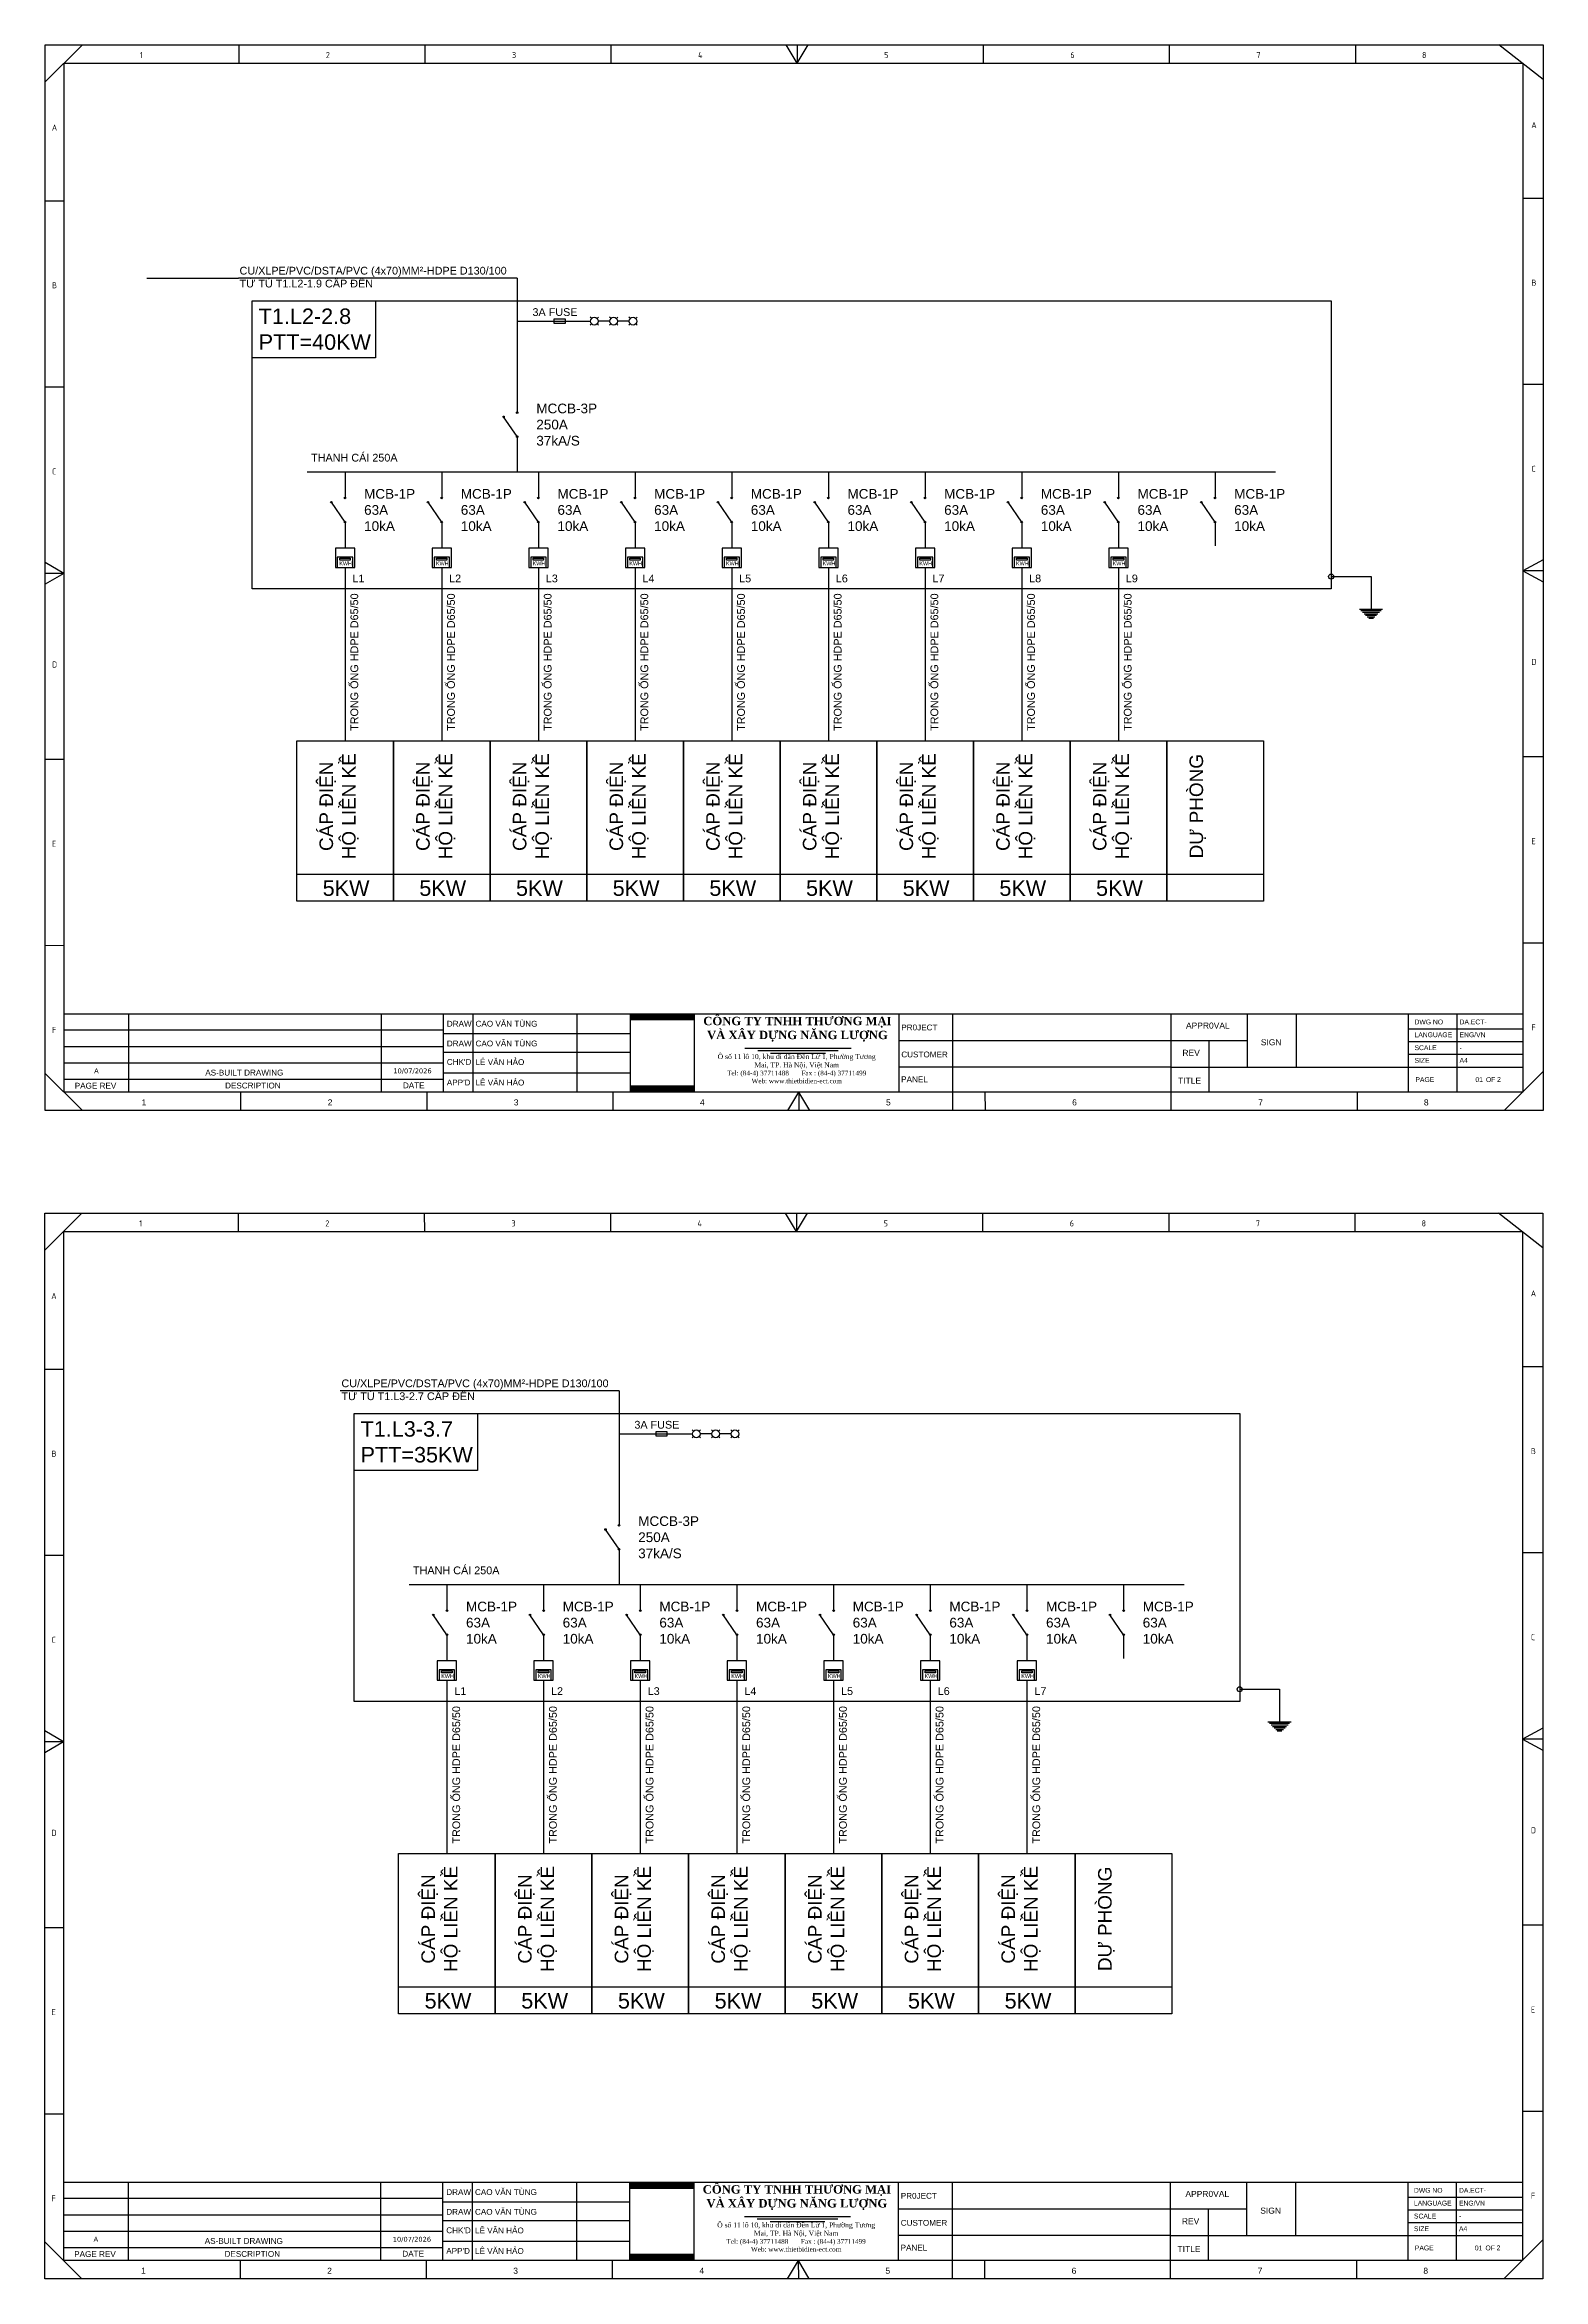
# Model space of a CAD drawing. Header units: millimetres. Extents: x -33730 to 17150, y -76829 to -27437.
# Drawn here: x -27328 to -21399, y -53161 to -44323 of the extents above; entities that cross this region are included whole.
import ezdxf
from ezdxf.enums import TextEntityAlignment as Align

# ---------------------------------------------------------------- set-up
doc = ezdxf.new("R2010")
doc.units = ezdxf.units.MM
doc.header["$LTSCALE"] = 3
doc.layers.add('0 @ 1', color=7, linetype='Continuous')
doc.layers.add('@.VISIBLE', color=7, linetype='Continuous')
doc.styles.add('Annotative', font='arial.ttf')
doc.styles.add('CET-H', font='verdana.ttf', dxfattribs={"height": 4})
doc.styles.add('ROMANS', font='isocp.shx', dxfattribs={"height": 2})
doc.styles.get("Standard").update_dxf_attribs({"font": 'arial.ttf'})

# ---------------------------------------------------------------- blocks, each defined once
blk = doc.blocks.new('DEN BAO PHA_KY HIEU')
for p, q in [((51.78, 11.48), (51.43, 11.83)), ((53.2, 11.48), (53.55, 11.83)), ((56.78, 11.48), (56.43, 11.83)), ((58.2, 11.48), (58.55, 11.83)), ((61.78, 11.48), (61.43, 11.83)), ((63.2, 11.48), (63.55, 11.83)), ((51.78, 10.06), (51.43, 9.71)), ((53.2, 10.06), (53.55, 9.71)), ((56.49, 10.77), (53.49, 10.77)), ((56.78, 10.06), (56.43, 9.71)), ((58.2, 10.06), (58.55, 9.71)), ((61.49, 10.77), (58.49, 10.77)), ((61.78, 10.06), (61.43, 9.71)), ((63.2, 10.06), (63.55, 9.71))]:
    blk.add_line(p, q)
for centre in [(52.49, 10.77), (57.49, 10.77), (62.49, 10.77)]:
    blk.add_circle(centre, 1)
blk = doc.blocks.new('KHUNG TEN CHUAN CET')
at = {"color": 134, "lineweight": 25}
for p, q in [((0, 219.81), (309.02, 219.81)), ((0, 0), (0, 219.81)), ((7.68, 219.81), (0, 212.13)), ((39.92, 219.81), (39.93, 215.97)), ((78.31, 219.81), (78.32, 215.97)), ((116.7, 219.81), (116.7, 215.97)), ((155.09, 215.97), (152.83, 219.81)), ((155.09, 219.81), (155.09, 215.97)), ((155.09, 215.97), (157.36, 219.81)), ((193.47, 219.81), (193.48, 215.97)), ((231.86, 219.81), (231.87, 215.97)), ((270.25, 219.81), (270.26, 215.97)), ((309.02, 212.63), (299.87, 219.81)), ((309.02, 219.81), (309.02, 0)), ((3.85, 215.97), (304.81, 215.97)), ((3.85, 215.97), (3.85, 3.83)), ((304.81, 215.97), (304.81, 3.83)), ((3.85, 187.57), (0, 187.57)), ((309.02, 188.1), (304.81, 188.09)), ((3.85, 149.18), (0, 149.18)), ((309.02, 149.71), (304.81, 149.71)), ((3.85, 110.79), (0, 113.06)), ((3.85, 110.79), (0, 110.79)), ((3.85, 110.79), (0, 108.53)), ((309.02, 113.59), (304.81, 111.32)), ((309.02, 111.32), (304.81, 111.32)), ((304.81, 111.32), (309.02, 109.06)), ((3.85, 72.4), (0, 72.4)), ((309.02, 72.94), (304.81, 72.93)), ((3.85, 34.02), (0, 34.01)), ((308.96, 34.55), (304.81, 34.54)), ((3.85, 19.95), (304.81, 19.95)), ((17.27, 3.85), (17.27, 19.95)), ((88.26, 3.83), (88.26, 19.95)), ((109.76, 3.83), (109.76, 19.95)), ((187.25, 0), (187.25, 19.95)), ((232.25, 0), (232.25, 19.95)), ((247.9, 19.95), (247.9, 8.98)), ((258.12, 8.98), (258.12, 19.95)), ((281.24, 8.98), (281.24, 19.95)), ((291.24, 8.98), (291.24, 19.95)), ((3.85, 16.64), (82.14, 16.64)), ((176.12, 14.45), (247.9, 14.45)), ((232.25, 14.45), (247.9, 14.45)), ((240.08, 3.83), (240.08, 14.45)), ((281.24, 16.9), (304.81, 16.9)), ((281.24, 14.26), (304.81, 14.26)), ((3.85, 13.25), (82.14, 13.25)), ((3.85, 9.87), (82.14, 9.87)), ((281.24, 11.62), (304.81, 11.62)), ((7.68, 0), (0, 7.68)), ((3.85, 6.51), (82.14, 6.51)), ((232.25, 8.98), (176.12, 8.98)), ((232.25, 8.98), (304.81, 8.98)), ((281.24, 3.83), (281.24, 8.98)), ((291.24, 3.83), (291.24, 8.98)), ((309.02, 8.05), (300.98, 0)), ((309.02, 0), (0, 0)), ((304.81, 3.83), (3.85, 3.83)), ((40.3, 3.83), (40.31, 0)), ((153.2, 0), (155.47, 3.83)), ((155.46, 3.83), (155.47, 0)), ((157.73, 0), (155.47, 3.83)), ((270.63, 3.83), (270.63, -0.07))]:
    blk.add_line(p, q, dxfattribs=at)
at = {"color": 134, "lineweight": 25, "ltscale": 50}
for p, q in [((69.36, 3.83), (69.36, 19.95)), ((82.14, 3.83), (82.14, 19.95)), ((120.7, 3.83), (120.7, 19.95)), ((133.95, 3.83), (133.95, 19.95)), ((176.12, 3.83), (176.12, 19.95)), ((82.14, 15.88), (120.7, 15.88)), ((82.14, 12.04), (120.7, 12.04)), ((82.14, 7.82), (120.7, 7.82)), ((78.69, 3.83), (78.69, 0)), ((117.08, 3.83), (117.08, 0)), ((193.85, 3.83), (193.86, 0))]:
    blk.add_line(p, q, dxfattribs=at)
at = {"color": 6}
for p, q in [((144.33, 12.9), (166.25, 12.9)), ((146.99, 12.4), (163.59, 12.4)), ((149.64, 11.85), (160.94, 11.85))]:
    blk.add_line(p, q, dxfattribs=at)
at = {"color": 7, "true_color": 0xffffff, "const_width": 1.35}
for points in [[(120.75, 19.26), (133.91, 19.26)], [(120.75, 4.52), (133.91, 4.52)]]:
    blk.add_lwpolyline(points, dxfattribs=at)
at = {"color": 134, "lineweight": 25, "style": 'ROMANS'}
for s, p in [('1', (19.5, 217.05)), ('2', (57.89, 217.05)), ('3', (96.28, 217.05)), ('4', (134.67, 217.05)), ('5', (173.05, 217.05)), ('6', (211.45, 217.05)), ('7', (249.83, 217.05)), ('8', (284.01, 217.05)), ('A', (1.37, 202.08)), ('A', (306.55, 202.61)), ('B', (1.4, 169.56)), ('B', (306.57, 170.09)), ('C', (1.4, 131.18)), ('C', (306.57, 131.71)), ('D', (1.4, 91.37)), ('D', (306.57, 91.9)), ('E', (1.4, 54.4)), ('E', (306.57, 54.93)), ('F', (1.4, 16.01)), ('F', (306.57, 16.54))]:
    blk.add_text(s, height=1.25, dxfattribs=at).set_placement(p)
at = {"color": 1, "insert": (155.16, 19.34), "char_height": 1.7247, "width": 46.2113, "attachment_point": 2}
blk.add_mtext('{\\fTimes New Roman|b1|i0|c0|p18;CÔNG TY TNHH THƯƠNG MẠI \\PVÀ XÂY DỰNG NĂNG LƯỢNG}', dxfattribs=at)
at = {"color": 3, "insert": (155.01, 11.66), "char_height": 0.99989, "width": 34.762, "attachment_point": 2}
blk.add_mtext('{\\fTimes New Roman|b0|i0|c163|p18;\\H1.029x;Ô số 11 lô 10, khu di dân Đền Lừ 1, Phường \\fTimes New Roman|b0|i0|c0|p18;Tương\\fTimes New Roman|b0|i0|c163|p18; Mai,\\fTimes New Roman|b0|i0|c0|p18; TP. Hà Nội, Việt Nam\\H0.9429x;\\P\\fTimes New Roman|b0|i0|c238|p18;Tel: (84-4) 37711488       Fax : (84-4) 37711499     \\PWeb: www.thietbidien-ect.com\\P\\fTimes New Roman|b0|i0|c0|p18;\\H1.03x;     }', dxfattribs=at)
at = {"style": 'Annotative'}
for tag, p in [('DRAW_1', (88.76, 17.91)), ('DRAW_2', (88.76, 13.85)), ('CHECKED', (88.76, 10.01)), ('APPROVED', (88.76, 5.79))]:
    blk.add_attdef(tag, text='', height=1.2, dxfattribs=at).set_placement(p, align=Align.MIDDLE_LEFT)
for tag, p in [('DRAWING_NO', (291.74, 17.78)), ('SCALE', (291.74, 12.47)), ('SIZE', (291.74, 9.86)), ('TOTAL_PAGE', (299.49, 5.93))]:
    blk.add_attdef(tag, p, '', height=1, dxfattribs=at)
for tag, height, style, p in [('PR0JECT', 1.2, 'Annotative', (209.75, 17.19)), ('CUSTOMER', 1.2, 'Annotative', (209.75, 11.6)), ('REV', 1, 'Annotative', (10.56, 8.19)), ('DATE', 1, 'CET-H', (75.75, 8.19)), ('PR0JECT_N0.', 1.2, 'Annotative', (209.75, 6.47)), ('TEN_BAN_VE', 1.2, 'Annotative', (260.66, 6.41))]:
    blk.add_attdef(tag, text='', height=height, dxfattribs=dict(style=style)).set_placement(p, align=Align.MIDDLE_CENTER)
blk.add_attdef('PAGE', text='', height=1, dxfattribs=at).set_placement((296.57, 5.9), align=Align.RIGHT)
at = {"layer": '0 @ 1', "color": 134, "lineweight": 25, "style": 'Annotative'}
for s, p in [('DRAW', (82.84, 17.92)), ('DRAW', (82.84, 13.85)), ("CHK'D", (82.84, 10.04)), ("APP'D", (82.84, 5.8))]:
    blk.add_text(s, height=1.2, dxfattribs=at).set_placement(p, align=Align.MIDDLE_LEFT)
for s, height, p in [('DWG NO', 1, (282.45, 17.78)), ('PR0JECT', 1.2, (176.59, 16.55)), ('APPR0VAL', 1.249, (235.31, 16.92)), ('SIGN', 1.249, (250.75, 13.47)), ('LANGUAGE ', 1, (282.45, 15.14)), ('ENG/VN', 1, (291.74, 15.14)), ('CUSTOMER', 1.2, (176.59, 10.98)), ('REV', 1.249, (234.58, 11.29)), ('SCALE ', 1, (282.45, 12.47)), ('SIZE ', 1, (282.45, 9.86)), ('PAGE REV', 1.2, (6.09, 4.54)), ('AS-BUILT DRAWING', 1.2, (33.02, 7.24)), ('DESCRIPTION', 1.2, (37.1, 4.57)), ('DATE', 1.2, (73.78, 4.61)), ('PANEL', 1.2, (176.56, 5.86)), ('TITLE ', 1.249, (233.67, 5.53)), ('PAGE ', 1, (282.64, 5.9)), ('OF', 1, (297.2, 5.9)), ('1', 1.25, (19.88, 1.07)), ('2', 1.25, (58.27, 1.07)), ('3', 1.25, (96.66, 1.07)), ('4', 1.25, (135.05, 1.07)), ('5', 1.25, (173.43, 1.07)), ('6', 1.25, (211.83, 1.07)), ('7', 1.25, (250.21, 1.07)), ('8', 1.25, (284.39, 1.07))]:
    blk.add_text(s, height=height, dxfattribs=at).set_placement(p)
blk = doc.blocks.new('*U2414')
ref = blk.add_blockref('KHUNG TEN CHUAN CET', (-27326.1, -48538.8), dxfattribs=dict(xscale=19.18109915809952, yscale=19.18109915809952, zscale=19.18109915809952))
ref.add_attrib('DATE', '10/07/2026', dxfattribs={"layer": '0 @ 1', "height": 19.18, "style": 'CET-H'}).set_placement((-25873.1, -48381.7), align=Align.MIDDLE_CENTER)
ref.add_attrib('APPROVED', 'LÊ VĂN HẢO', dxfattribs={"layer": '0 @ 1', "height": 23.02, "style": 'Annotative'}).set_placement((-25623.5, -48427.8), align=Align.MIDDLE_LEFT)
ref.add_attrib('CHECKED', 'LÊ VĂN HẢO', dxfattribs={"layer": '0 @ 1', "height": 23.02, "style": 'Annotative'}).set_placement((-25623.5, -48346.8), align=Align.MIDDLE_LEFT)
ref.add_attrib('DRAW_2', 'CAO VĂN TÙNG', dxfattribs={"layer": '0 @ 1', "height": 23.017, "style": 'Annotative'}).set_placement((-25623.5, -48273.2), align=Align.MIDDLE_LEFT)
ref.add_attrib('DRAW_1', 'CAO VĂN TÙNG', dxfattribs={"layer": '0 @ 1', "height": 23.017, "style": 'Annotative'}).set_placement((-25623.5, -48195.1), align=Align.MIDDLE_LEFT)
ref.add_attrib('TOTAL_PAGE', '2', (-21581.5, -48425.1), dxfattribs={"layer": '0 @ 1', "height": 19.2, "style": 'Annotative'})
ref.add_attrib('PAGE', '01', dxfattribs={"layer": '0 @ 1', "height": 19.18, "style": 'Annotative'}).set_placement((-21637.6, -48425.6), align=Align.RIGHT)
ref.add_attrib('DRAWING_NO', 'DA.ECT-', (-21730.2, -48197.6), dxfattribs={"layer": '0 @ 1', "height": 19.18, "style": 'Annotative'})
ref.add_attrib('SIZE', 'A4', (-21730.2, -48349.6), dxfattribs={"layer": '0 @ 1', "height": 19.18, "style": 'Annotative'})
ref.add_attrib('SCALE', '-', (-21730.2, -48299.5), dxfattribs={"layer": '0 @ 1', "height": 19.2, "style": 'Annotative'})
ref.add_attrib('REV', 'A', dxfattribs={"layer": '0 @ 1', "height": 19.2, "style": 'Annotative'}).set_placement((-27123.6, -48381.7), align=Align.MIDDLE_CENTER)
blk = doc.blocks.new('*U2417')
ref = blk.add_blockref('KHUNG TEN CHUAN CET', (-27328.3, -53160.1), dxfattribs=dict(xscale=19.18109915809952, yscale=19.18109915809952, zscale=19.18109915809952))
ref.add_attrib('DATE', '10/07/2026', dxfattribs={"layer": '0 @ 1', "height": 19.18, "style": 'CET-H'}).set_placement((-25875.3, -53003), align=Align.MIDDLE_CENTER)
ref.add_attrib('APPROVED', 'LÊ VĂN HẢO', dxfattribs={"layer": '0 @ 1', "height": 23.02, "style": 'Annotative'}).set_placement((-25625.7, -53049.2), align=Align.MIDDLE_LEFT)
ref.add_attrib('CHECKED', 'LÊ VĂN HẢO', dxfattribs={"layer": '0 @ 1', "height": 23.02, "style": 'Annotative'}).set_placement((-25625.7, -52968.2), align=Align.MIDDLE_LEFT)
ref.add_attrib('DRAW_2', 'CAO VĂN TÙNG', dxfattribs={"layer": '0 @ 1', "height": 23.017, "style": 'Annotative'}).set_placement((-25625.7, -52894.5), align=Align.MIDDLE_LEFT)
ref.add_attrib('DRAW_1', 'CAO VĂN TÙNG', dxfattribs={"layer": '0 @ 1', "height": 23.017, "style": 'Annotative'}).set_placement((-25625.7, -52816.5), align=Align.MIDDLE_LEFT)
ref.add_attrib('TOTAL_PAGE', '2', (-21583.7, -53046.5), dxfattribs={"layer": '0 @ 1', "height": 19.2, "style": 'Annotative'})
ref.add_attrib('PAGE', '01', dxfattribs={"layer": '0 @ 1', "height": 19.18, "style": 'Annotative'}).set_placement((-21639.8, -53047), align=Align.RIGHT)
ref.add_attrib('DRAWING_NO', 'DA.ECT-', (-21732.4, -52819), dxfattribs={"layer": '0 @ 1', "height": 19.18, "style": 'Annotative'})
ref.add_attrib('SIZE', 'A4', (-21732.4, -52971), dxfattribs={"layer": '0 @ 1', "height": 19.18, "style": 'Annotative'})
ref.add_attrib('SCALE', '-', (-21732.4, -52920.9), dxfattribs={"layer": '0 @ 1', "height": 19.2, "style": 'Annotative'})
ref.add_attrib('REV', 'A', dxfattribs={"layer": '0 @ 1', "height": 19.2, "style": 'Annotative'}).set_placement((-27125.8, -53003), align=Align.MIDDLE_CENTER)

msp = doc.modelspace()

# ---------------------------------------------------------------- linework, layer by layer
for p, q in [((-26924.01, -45245.89), (-26561.94, -45245.89)), ((-25458.7, -45245.89), (-26561.94, -45245.89)), ((-25458.7, -45245.89), (-25458.7, -45714.65)), ((-25458.7, -45416.25), (-25313.96, -45416.25)), ((-25313.96, -45416.25), (-25268.06, -45416.25)), ((-25268.06, -45416.25), (-25168.43, -45416.25)), ((-25458.7, -45714.65), (-25458.7, -45777.73)), ((-25458.7, -45872.81), (-25512.68, -45794.53)), ((-25458.7, -45872.81), (-25458.7, -45967.16)), ((-26290.01, -46012.52), (-22457.95, -46012.52)), ((-26139.96, -46012.52), (-26139.96, -46115.53)), ((-25757.46, -46012.52), (-25757.46, -46115.53)), ((-25458.7, -45967.16), (-25458.7, -46012.52)), ((-25374.96, -46012.52), (-25374.96, -46115.53)), ((-24992.46, -46012.52), (-24992.46, -46115.53)), ((-24609.96, -46012.52), (-24609.96, -46115.53)), ((-24227.46, -46012.52), (-24227.46, -46115.53)), ((-23844.96, -46012.52), (-23844.96, -46115.53)), ((-23462.46, -46012.52), (-23462.46, -46115.53)), ((-23079.96, -46012.52), (-23079.96, -46115.53)), ((-22697.46, -46012.52), (-22697.46, -46115.53)), ((-26139.96, -46210.6), (-26193.93, -46132.33)), ((-25757.46, -46210.6), (-25811.43, -46132.33)), ((-25374.96, -46210.6), (-25428.93, -46132.33)), ((-24992.46, -46210.6), (-25046.43, -46132.33)), ((-24609.96, -46210.6), (-24663.93, -46132.33)), ((-24227.46, -46210.6), (-24281.43, -46132.33)), ((-23844.96, -46210.6), (-23898.93, -46132.33)), ((-23462.46, -46210.6), (-23516.43, -46132.33)), ((-23079.96, -46210.6), (-23133.93, -46132.33)), ((-22697.46, -46210.6), (-22751.43, -46132.33)), ((-26139.96, -46210.6), (-26139.96, -46304.95)), ((-25757.46, -46210.6), (-25757.46, -46304.95)), ((-25374.96, -46210.6), (-25374.96, -46304.95)), ((-24992.46, -46210.6), (-24992.46, -46304.95)), ((-24609.96, -46210.6), (-24609.96, -46304.95)), ((-24227.46, -46210.6), (-24227.46, -46304.95)), ((-23844.96, -46210.6), (-23844.96, -46304.95)), ((-23462.46, -46210.6), (-23462.46, -46304.95)), ((-23079.96, -46210.6), (-23079.96, -46304.95)), ((-22697.46, -46210.6), (-22697.46, -46304.95)), ((-26139.96, -46304.95), (-26139.96, -46314.12)), ((-25757.46, -46304.95), (-25757.46, -46314.12)), ((-25374.96, -46304.95), (-25374.96, -46314.12)), ((-24992.46, -46304.95), (-24992.46, -46314.12)), ((-24609.96, -46304.95), (-24609.96, -46314.12)), ((-24227.46, -46304.95), (-24227.46, -46314.12)), ((-23844.96, -46304.95), (-23844.96, -46314.12)), ((-23462.46, -46304.95), (-23462.46, -46314.12)), ((-23079.96, -46304.95), (-23079.96, -46314.12)), ((-26139.96, -46390.62), (-26139.96, -47076.11)), ((-25757.46, -46390.62), (-25757.46, -47076.11)), ((-25374.96, -46390.62), (-25374.96, -47076.11)), ((-24992.46, -46390.62), (-24992.46, -47076.11)), ((-24609.96, -46390.62), (-24609.96, -47076.11)), ((-24227.46, -46390.62), (-24227.46, -47076.11)), ((-23844.96, -46390.62), (-23844.96, -47076.11)), ((-23462.46, -46390.62), (-23462.46, -47076.11)), ((-23079.96, -46390.62), (-23079.96, -47076.11)), ((-22238.25, -46426.52), (-22080.38, -46426.52)), ((-22080.38, -46426.52), (-22080.38, -46554.82)), ((-22126.28, -46554.82), (-22034.48, -46554.82)), ((-22120.16, -46560.94), (-22040.6, -46560.94)), ((-22114.04, -46567.06), (-22046.72, -46567.06)), ((-22107.92, -46573.18), (-22052.84, -46573.18)), ((-22101.8, -46579.3), (-22058.96, -46579.3)), ((-22095.68, -46585.42), (-22065.08, -46585.42)), ((-22089.56, -46591.54), (-22071.2, -46591.54)), ((-26331.21, -47603.01), (-25948.71, -47603.01)), ((-25948.71, -47603.01), (-25566.21, -47603.01)), ((-25566.21, -47603.01), (-25183.71, -47603.01)), ((-25183.71, -47603.01), (-24801.21, -47603.01)), ((-24801.21, -47603.01), (-24418.71, -47603.01)), ((-24418.71, -47603.01), (-24036.21, -47603.01)), ((-24036.21, -47603.01), (-23653.71, -47603.01)), ((-23653.71, -47603.01), (-23271.21, -47603.01)), ((-23271.21, -47603.01), (-22888.71, -47603.01)), ((-22888.71, -47603.01), (-22506.21, -47603.01)), ((-25055.5, -49646.92), (-26158.74, -49646.92)), ((-25055.5, -49646.92), (-25055.5, -50115.68)), ((-25055.5, -49817.28), (-24910.77, -49817.28)), ((-24910.77, -49817.28), (-24864.87, -49817.28)), ((-24864.87, -49817.28), (-24765.23, -49817.28)), ((-25055.5, -50115.68), (-25055.5, -50178.76)), ((-25055.5, -50273.83), (-25109.48, -50195.56)), ((-25055.5, -50273.83), (-25055.5, -50368.18)), ((-25055.5, -50368.18), (-25055.5, -50413.54)), ((-25886.81, -50413.54), (-22819.75, -50413.54)), ((-25736.76, -50413.54), (-25736.76, -50516.55)), ((-25354.26, -50413.54), (-25354.26, -50516.55)), ((-24971.76, -50413.54), (-24971.76, -50516.55)), ((-24589.26, -50413.54), (-24589.26, -50516.55)), ((-24206.76, -50413.54), (-24206.76, -50516.55)), ((-23824.26, -50413.54), (-23824.26, -50516.55)), ((-23441.76, -50413.54), (-23441.76, -50516.55)), ((-23059.26, -50413.54), (-23059.26, -50516.55)), ((-25736.76, -50611.63), (-25790.73, -50533.36)), ((-25354.26, -50611.63), (-25408.23, -50533.36)), ((-24971.76, -50611.63), (-25025.73, -50533.36)), ((-24589.26, -50611.63), (-24643.23, -50533.36)), ((-24206.76, -50611.63), (-24260.73, -50533.36)), ((-23824.26, -50611.63), (-23878.23, -50533.36)), ((-23441.76, -50611.63), (-23495.73, -50533.36)), ((-23059.26, -50611.63), (-23113.23, -50533.36)), ((-25736.76, -50611.63), (-25736.76, -50705.98)), ((-25354.26, -50611.63), (-25354.26, -50705.98)), ((-24971.76, -50611.63), (-24971.76, -50705.98)), ((-24589.26, -50611.63), (-24589.26, -50705.98)), ((-24206.76, -50611.63), (-24206.76, -50705.98)), ((-23824.26, -50611.63), (-23824.26, -50705.98)), ((-23441.76, -50611.63), (-23441.76, -50705.98)), ((-23059.26, -50611.63), (-23059.26, -50705.98)), ((-25736.76, -50705.98), (-25736.76, -50715.15)), ((-25354.26, -50705.98), (-25354.26, -50715.15)), ((-24971.76, -50705.98), (-24971.76, -50715.15)), ((-24589.26, -50705.98), (-24589.26, -50715.15)), ((-24206.76, -50705.98), (-24206.76, -50715.15)), ((-23824.26, -50705.98), (-23824.26, -50715.15)), ((-23441.76, -50705.98), (-23441.76, -50715.15)), ((-25736.76, -50791.65), (-25736.76, -51477.14)), ((-25354.26, -50791.65), (-25354.26, -51477.14)), ((-24971.76, -50791.65), (-24971.76, -51477.14)), ((-24589.26, -50791.65), (-24589.26, -51477.14)), ((-24206.76, -50791.65), (-24206.76, -51477.14)), ((-23824.26, -50791.65), (-23824.26, -51477.14)), ((-23441.76, -50791.65), (-23441.76, -51477.14)), ((-22600.05, -50827.55), (-22442.18, -50827.55)), ((-22442.18, -50827.55), (-22442.18, -50955.85)), ((-22488.08, -50955.85), (-22396.28, -50955.85)), ((-22481.96, -50961.97), (-22402.4, -50961.97)), ((-22475.84, -50968.09), (-22408.52, -50968.09)), ((-22469.72, -50974.21), (-22414.64, -50974.21)), ((-22463.6, -50980.33), (-22420.76, -50980.33)), ((-22457.48, -50986.45), (-22426.88, -50986.45)), ((-22451.36, -50992.57), (-22433, -50992.57)), ((-25928.01, -52004.04), (-25545.51, -52004.04)), ((-25545.51, -52004.04), (-25163.01, -52004.04)), ((-25163.01, -52004.04), (-24780.51, -52004.04)), ((-24780.51, -52004.04), (-24398.01, -52004.04)), ((-24398.01, -52004.04), (-24015.51, -52004.04)), ((-24015.51, -52004.04), (-23633.01, -52004.04)), ((-23633.01, -52004.04), (-23250.51, -52004.04)), ((-23250.51, -52004.04), (-22868.01, -52004.04))]:
    msp.add_line(p, q)
for points in [[(-26506.71, -45335.84), (-22238.25, -45335.84), (-22238.25, -46474.72), (-26506.71, -46474.72)], [(-26506.71, -45335.84), (-26019.35, -45335.84), (-26019.35, -45561.82), (-26506.71, -45561.82)], [(-25313.96, -45423.9), (-25268.06, -45423.9), (-25268.06, -45408.6), (-25313.96, -45408.6)], [(-26178.21, -46390.62), (-26101.71, -46390.62), (-26101.71, -46314.12), (-26178.21, -46314.12)], [(-25795.71, -46390.62), (-25719.21, -46390.62), (-25719.21, -46314.12), (-25795.71, -46314.12)], [(-25413.21, -46390.62), (-25336.71, -46390.62), (-25336.71, -46314.12), (-25413.21, -46314.12)], [(-25030.71, -46390.62), (-24954.21, -46390.62), (-24954.21, -46314.12), (-25030.71, -46314.12)], [(-24648.21, -46390.62), (-24571.71, -46390.62), (-24571.71, -46314.12), (-24648.21, -46314.12)], [(-24265.71, -46390.62), (-24189.21, -46390.62), (-24189.21, -46314.12), (-24265.71, -46314.12)], [(-23883.21, -46390.62), (-23806.71, -46390.62), (-23806.71, -46314.12), (-23883.21, -46314.12)], [(-23500.71, -46390.62), (-23424.21, -46390.62), (-23424.21, -46314.12), (-23500.71, -46314.12)], [(-23118.21, -46390.62), (-23041.71, -46390.62), (-23041.71, -46314.12), (-23118.21, -46314.12)], [(-26170.38, -46390.62), (-26109.53, -46390.62), (-26109.53, -46349.7), (-26170.38, -46349.7)], [(-26160.85, -46354.03), (-26119.06, -46354.03), (-26119.06, -46361.22), (-26160.85, -46361.22)], [(-25787.88, -46390.62), (-25727.03, -46390.62), (-25727.03, -46349.7), (-25787.88, -46349.7)], [(-25778.35, -46354.03), (-25736.56, -46354.03), (-25736.56, -46361.22), (-25778.35, -46361.22)], [(-25405.38, -46390.62), (-25344.53, -46390.62), (-25344.53, -46349.7), (-25405.38, -46349.7)], [(-25395.85, -46354.03), (-25354.06, -46354.03), (-25354.06, -46361.22), (-25395.85, -46361.22)], [(-25022.88, -46390.62), (-24962.03, -46390.62), (-24962.03, -46349.7), (-25022.88, -46349.7)], [(-25013.35, -46354.03), (-24971.56, -46354.03), (-24971.56, -46361.22), (-25013.35, -46361.22)], [(-24640.38, -46390.62), (-24579.53, -46390.62), (-24579.53, -46349.7), (-24640.38, -46349.7)], [(-24630.85, -46354.03), (-24589.06, -46354.03), (-24589.06, -46361.22), (-24630.85, -46361.22)], [(-24257.88, -46390.62), (-24197.03, -46390.62), (-24197.03, -46349.7), (-24257.88, -46349.7)], [(-24248.35, -46354.03), (-24206.56, -46354.03), (-24206.56, -46361.22), (-24248.35, -46361.22)], [(-23875.38, -46390.62), (-23814.53, -46390.62), (-23814.53, -46349.7), (-23875.38, -46349.7)], [(-23865.85, -46354.03), (-23824.06, -46354.03), (-23824.06, -46361.22), (-23865.85, -46361.22)], [(-23492.88, -46390.62), (-23432.03, -46390.62), (-23432.03, -46349.7), (-23492.88, -46349.7)], [(-23483.35, -46354.03), (-23441.56, -46354.03), (-23441.56, -46361.22), (-23483.35, -46361.22)], [(-23110.38, -46390.62), (-23049.53, -46390.62), (-23049.53, -46349.7), (-23110.38, -46349.7)], [(-23100.85, -46354.03), (-23059.06, -46354.03), (-23059.06, -46361.22), (-23100.85, -46361.22)], [(-26331.21, -47076.11), (-25948.71, -47076.11), (-25948.71, -47710.9), (-26331.21, -47710.9)], [(-25948.71, -47076.11), (-25566.21, -47076.11), (-25566.21, -47710.9), (-25948.71, -47710.9)], [(-25566.21, -47076.11), (-25183.71, -47076.11), (-25183.71, -47710.9), (-25566.21, -47710.9)], [(-25183.71, -47076.11), (-24801.21, -47076.11), (-24801.21, -47710.9), (-25183.71, -47710.9)], [(-24801.21, -47076.11), (-24418.71, -47076.11), (-24418.71, -47710.9), (-24801.21, -47710.9)], [(-24418.71, -47076.11), (-24036.21, -47076.11), (-24036.21, -47710.9), (-24418.71, -47710.9)], [(-24036.21, -47076.11), (-23653.71, -47076.11), (-23653.71, -47710.9), (-24036.21, -47710.9)], [(-23653.71, -47076.11), (-23271.21, -47076.11), (-23271.21, -47710.9), (-23653.71, -47710.9)], [(-23271.21, -47076.11), (-22888.71, -47076.11), (-22888.71, -47710.9), (-23271.21, -47710.9)], [(-22888.71, -47076.11), (-22506.21, -47076.11), (-22506.21, -47710.9), (-22888.71, -47710.9)], [(-26103.51, -49736.87), (-22600.05, -49736.87), (-22600.05, -50875.75), (-26103.51, -50875.75)], [(-26103.51, -49736.87), (-25616.15, -49736.87), (-25616.15, -49962.85), (-26103.51, -49962.85)], [(-24910.77, -49824.93), (-24864.87, -49824.93), (-24864.87, -49809.63), (-24910.77, -49809.63)], [(-25775.01, -50791.65), (-25698.51, -50791.65), (-25698.51, -50715.15), (-25775.01, -50715.15)], [(-25392.51, -50791.65), (-25316.01, -50791.65), (-25316.01, -50715.15), (-25392.51, -50715.15)], [(-25010.01, -50791.65), (-24933.51, -50791.65), (-24933.51, -50715.15), (-25010.01, -50715.15)], [(-24627.51, -50791.65), (-24551.01, -50791.65), (-24551.01, -50715.15), (-24627.51, -50715.15)], [(-24245.01, -50791.65), (-24168.51, -50791.65), (-24168.51, -50715.15), (-24245.01, -50715.15)], [(-23862.51, -50791.65), (-23786.01, -50791.65), (-23786.01, -50715.15), (-23862.51, -50715.15)], [(-23480.01, -50791.65), (-23403.51, -50791.65), (-23403.51, -50715.15), (-23480.01, -50715.15)], [(-25767.18, -50791.65), (-25706.33, -50791.65), (-25706.33, -50750.72), (-25767.18, -50750.72)], [(-25757.65, -50755.06), (-25715.86, -50755.06), (-25715.86, -50762.25), (-25757.65, -50762.25)], [(-25384.68, -50791.65), (-25323.83, -50791.65), (-25323.83, -50750.72), (-25384.68, -50750.72)], [(-25375.15, -50755.06), (-25333.36, -50755.06), (-25333.36, -50762.25), (-25375.15, -50762.25)], [(-25002.18, -50791.65), (-24941.33, -50791.65), (-24941.33, -50750.72), (-25002.18, -50750.72)], [(-24992.65, -50755.06), (-24950.86, -50755.06), (-24950.86, -50762.25), (-24992.65, -50762.25)], [(-24619.68, -50791.65), (-24558.83, -50791.65), (-24558.83, -50750.72), (-24619.68, -50750.72)], [(-24610.15, -50755.06), (-24568.36, -50755.06), (-24568.36, -50762.25), (-24610.15, -50762.25)], [(-24237.18, -50791.65), (-24176.33, -50791.65), (-24176.33, -50750.72), (-24237.18, -50750.72)], [(-24227.65, -50755.06), (-24185.86, -50755.06), (-24185.86, -50762.25), (-24227.65, -50762.25)], [(-23854.68, -50791.65), (-23793.83, -50791.65), (-23793.83, -50750.72), (-23854.68, -50750.72)], [(-23845.15, -50755.06), (-23803.36, -50755.06), (-23803.36, -50762.25), (-23845.15, -50762.25)], [(-23472.18, -50791.65), (-23411.33, -50791.65), (-23411.33, -50750.72), (-23472.18, -50750.72)], [(-23462.65, -50755.06), (-23420.86, -50755.06), (-23420.86, -50762.25), (-23462.65, -50762.25)], [(-25928.01, -51477.14), (-25545.51, -51477.14), (-25545.51, -52111.92), (-25928.01, -52111.92)], [(-25545.51, -51477.14), (-25163.01, -51477.14), (-25163.01, -52111.92), (-25545.51, -52111.92)], [(-25163.01, -51477.14), (-24780.51, -51477.14), (-24780.51, -52111.92), (-25163.01, -52111.92)], [(-24780.51, -51477.14), (-24398.01, -51477.14), (-24398.01, -52111.92), (-24780.51, -52111.92)], [(-24398.01, -51477.14), (-24015.51, -51477.14), (-24015.51, -52111.92), (-24398.01, -52111.92)], [(-24015.51, -51477.14), (-23633.01, -51477.14), (-23633.01, -52111.92), (-24015.51, -52111.92)], [(-23633.01, -51477.14), (-23250.51, -51477.14), (-23250.51, -52111.92), (-23633.01, -52111.92)], [(-23250.51, -51477.14), (-22868.01, -51477.14), (-22868.01, -52111.92), (-23250.51, -52111.92)]]:
    msp.add_lwpolyline(points, close=True)
for centre, radius in [((-25458.7, -45777.73), 3.06), ((-25512.68, -45794.53), 3.06), ((-25458.7, -45872.81), 3.06), ((-26193.93, -46132.33), 3.06), ((-26139.96, -46115.53), 3.06), ((-25811.43, -46132.33), 3.06), ((-25757.46, -46115.53), 3.06), ((-25428.93, -46132.33), 3.06), ((-25374.96, -46115.53), 3.06), ((-25046.43, -46132.33), 3.06), ((-24992.46, -46115.53), 3.06), ((-24663.93, -46132.33), 3.06), ((-24609.96, -46115.53), 3.06), ((-24281.43, -46132.33), 3.06), ((-24227.46, -46115.53), 3.06), ((-23898.93, -46132.33), 3.06), ((-23844.96, -46115.53), 3.06), ((-23516.43, -46132.33), 3.06), ((-23462.46, -46115.53), 3.06), ((-23133.93, -46132.33), 3.06), ((-23079.96, -46115.53), 3.06), ((-22751.43, -46132.33), 3.06), ((-22697.46, -46115.53), 3.06), ((-26139.96, -46210.6), 3.06), ((-25757.46, -46210.6), 3.06), ((-25374.96, -46210.6), 3.06), ((-24992.46, -46210.6), 3.06), ((-24609.96, -46210.6), 3.06), ((-24227.46, -46210.6), 3.06), ((-23844.96, -46210.6), 3.06), ((-23462.46, -46210.6), 3.06), ((-23079.96, -46210.6), 3.06), ((-22697.46, -46210.6), 3.06), ((-22238.25, -46426.52), 9.8), ((-25109.48, -50195.56), 3.06), ((-25055.5, -50178.76), 3.06), ((-25055.5, -50273.83), 3.06), ((-25790.73, -50533.36), 3.06), ((-25736.76, -50516.55), 3.06), ((-25408.23, -50533.36), 3.06), ((-25354.26, -50516.55), 3.06), ((-25025.73, -50533.36), 3.06), ((-24971.76, -50516.55), 3.06), ((-24643.23, -50533.36), 3.06), ((-24589.26, -50516.55), 3.06), ((-24260.73, -50533.36), 3.06), ((-24206.76, -50516.55), 3.06), ((-23878.23, -50533.36), 3.06), ((-23824.26, -50516.55), 3.06), ((-23495.73, -50533.36), 3.06), ((-23441.76, -50516.55), 3.06), ((-23113.23, -50533.36), 3.06), ((-23059.26, -50516.55), 3.06), ((-25736.76, -50611.63), 3.06), ((-25354.26, -50611.63), 3.06), ((-24971.76, -50611.63), 3.06), ((-24589.26, -50611.63), 3.06), ((-24206.76, -50611.63), 3.06), ((-23824.26, -50611.63), 3.06), ((-23441.76, -50611.63), 3.06), ((-23059.26, -50611.63), 3.06), ((-22600.05, -50827.55), 9.8)]:
    msp.add_circle(centre, radius)

# ---------------------------------------------------------------- block references
at = {"xscale": 15.3, "yscale": 15.3, "zscale": 15.3}
for p in [(-25956.26, -45581.01), (-25553.06, -49982.04)]:
    msp.add_blockref('DEN BAO PHA_KY HIEU', p, dxfattribs=at)
at = {"layer": '@.VISIBLE'}
for name in ['*U2414', '*U2417']:
    msp.add_blockref(name, (0, 0), dxfattribs=at)

# ---------------------------------------------------------------- texts
at = {"attachment_point": 1}
for s, width, insert, char_height in [('CU/XLPE/PVC/DSTA/PVC (4x70)MM²-HDPE D130/100\\PTỪ TỦ T1.L2-1.9 CẤP ĐẾN', 1198.542, (-26557.28, -45201.17), 30.6), ('T1.L2-2.8\\PPTT=40KW', 1198.542, (-26481.6, -45366.13), 61.2), ('3A FUSE', 1198.542, (-25398.28, -45364.93), 30.6), ('MCCB-3P\\P250A\\P37kA/S', 509.7292, (-25383.14, -45742.31), 38.25), ('THANH CÁI 250A', 1198.542, (-26274.17, -45940.92), 30.6), ('MCB-1P\\P63A\\P10kA', 509.7292, (-26064.39, -46080.1), 38.25), ('MCB-1P\\P63A\\P10kA', 509.7292, (-25681.89, -46080.1), 38.25), ('MCB-1P\\P63A\\P10kA', 509.7292, (-25299.39, -46080.1), 38.25), ('MCB-1P\\P63A\\P10kA', 509.7292, (-24916.89, -46080.1), 38.25), ('MCB-1P\\P63A\\P10kA', 509.7292, (-24534.39, -46080.1), 38.25), ('MCB-1P\\P63A\\P10kA', 509.7292, (-24151.89, -46080.1), 38.25), ('MCB-1P\\P63A\\P10kA', 509.7292, (-23769.39, -46080.1), 38.25), ('MCB-1P\\P63A\\P10kA', 509.7292, (-23386.89, -46080.1), 38.25), ('MCB-1P\\P63A\\P10kA', 509.7292, (-23004.39, -46080.1), 38.25), ('MCB-1P\\P63A\\P10kA', 509.7292, (-22621.89, -46080.1), 38.25), ('KWH', 509.7292, (-26162.49, -46366.71), 15.3), ('KWH', 509.7292, (-25779.99, -46366.71), 15.3), ('KWH', 509.7292, (-25397.49, -46366.71), 15.3), ('KWH', 509.7292, (-25014.99, -46366.71), 15.3), ('KWH', 509.7292, (-24632.49, -46366.71), 15.3), ('KWH', 509.7292, (-24249.99, -46366.71), 15.3), ('KWH', 509.7292, (-23867.49, -46366.71), 15.3), ('KWH', 509.7292, (-23484.99, -46366.71), 15.3), ('KWH', 509.7292, (-23102.49, -46366.71), 15.3), ('L1', 1198.542, (-26110.63, -46418.5), 30.6), ('L2', 1198.542, (-25728.13, -46418.5), 30.6), ('L3', 1198.542, (-25345.63, -46418.5), 30.6), ('L4', 1198.542, (-24963.13, -46418.5), 30.6), ('L5', 1198.542, (-24580.63, -46418.5), 30.6), ('L6', 1198.542, (-24198.13, -46418.5), 30.6), ('L7', 1198.542, (-23815.63, -46418.5), 30.6), ('L8', 1198.542, (-23433.13, -46418.5), 30.6), ('L9', 1198.542, (-23050.63, -46418.5), 30.6), ('\\pi508.89037;5KW', 1198.542, (-26737.28, -47628.24), 61.2), ('\\pi508.89037;5KW', 1198.542, (-26354.78, -47628.24), 61.2), ('\\pi508.89037;5KW', 1198.542, (-25972.28, -47628.24), 61.2), ('\\pi508.89037;5KW', 1198.542, (-25589.78, -47628.24), 61.2), ('\\pi508.89037;5KW', 1198.542, (-25207.28, -47628.24), 61.2), ('\\pi508.89037;5KW', 1198.542, (-24824.78, -47628.24), 61.2), ('\\pi508.89037;5KW', 1198.542, (-24442.28, -47628.24), 61.2), ('\\pi508.89037;5KW', 1198.542, (-24059.78, -47628.24), 61.2), ('\\pi508.89037;5KW', 1198.542, (-23677.28, -47628.24), 61.2), ('CU/XLPE/PVC/DSTA/PVC (4x70)MM²-HDPE D130/100\\PTỪ TỦ T1.L3-2.7 CẤP ĐẾN', 1198.542, (-26154.08, -49602.2), 30.6), ('T1.L3-3.7\\PPTT=35KW', 1198.542, (-26078.4, -49767.16), 61.2), ('3A FUSE', 1198.542, (-24995.09, -49765.96), 30.6), ('MCCB-3P\\P250A\\P37kA/S', 509.7292, (-24979.94, -50143.34), 38.25), ('THANH CÁI 250A', 1198.542, (-25870.97, -50341.95), 30.6), ('MCB-1P\\P63A\\P10kA', 509.7292, (-25661.19, -50481.13), 38.25), ('MCB-1P\\P63A\\P10kA', 509.7292, (-25278.69, -50481.13), 38.25), ('MCB-1P\\P63A\\P10kA', 509.7292, (-24896.19, -50481.13), 38.25), ('MCB-1P\\P63A\\P10kA', 509.7292, (-24513.69, -50481.13), 38.25), ('MCB-1P\\P63A\\P10kA', 509.7292, (-24131.19, -50481.13), 38.25), ('MCB-1P\\P63A\\P10kA', 509.7292, (-23748.69, -50481.13), 38.25), ('MCB-1P\\P63A\\P10kA', 509.7292, (-23366.19, -50481.13), 38.25), ('MCB-1P\\P63A\\P10kA', 509.7292, (-22983.69, -50481.13), 38.25), ('KWH', 509.7292, (-25759.29, -50767.74), 15.3), ('L1', 1198.542, (-25707.43, -50819.53), 30.6), ('KWH', 509.7292, (-25376.79, -50767.74), 15.3), ('L2', 1198.542, (-25324.93, -50819.53), 30.6), ('KWH', 509.7292, (-24994.29, -50767.74), 15.3), ('L3', 1198.542, (-24942.43, -50819.53), 30.6), ('KWH', 509.7292, (-24611.79, -50767.74), 15.3), ('L4', 1198.542, (-24559.93, -50819.53), 30.6), ('KWH', 509.7292, (-24229.29, -50767.74), 15.3), ('L5', 1198.542, (-24177.43, -50819.53), 30.6), ('KWH', 509.7292, (-23846.79, -50767.74), 15.3), ('L6', 1198.542, (-23794.93, -50819.53), 30.6), ('KWH', 509.7292, (-23464.29, -50767.74), 15.3), ('L7', 1198.542, (-23412.43, -50819.53), 30.6), ('\\pi508.89037;5KW', 1198.542, (-26334.08, -52029.27), 61.2), ('\\pi508.89037;5KW', 1198.542, (-25951.58, -52029.27), 61.2), ('\\pi508.89037;5KW', 1198.542, (-25569.08, -52029.27), 61.2), ('\\pi508.89037;5KW', 1198.542, (-25186.58, -52029.27), 61.2), ('\\pi508.89037;5KW', 1198.542, (-24804.08, -52029.27), 61.2), ('\\pi508.89037;5KW', 1198.542, (-24421.58, -52029.27), 61.2), ('\\pi508.89037;5KW', 1198.542, (-24039.08, -52029.27), 61.2)]:
    msp.add_mtext_dynamic_manual_height_columns(s, width=width, gutter_width=15.3, heights=[0], dxfattribs=dict(at, insert=insert, char_height=char_height))
at = {"attachment_point": 1, "rotation": 90}
for s, insert, char_height in [('TRONG ỐNG HDPE D65/50', (-26118.42, -47036.86), 30.6), ('TRONG ỐNG HDPE D65/50', (-25735.92, -47036.86), 30.6), ('TRONG ỐNG HDPE D65/50', (-25353.42, -47036.86), 30.6), ('TRONG ỐNG HDPE D65/50', (-24970.92, -47036.86), 30.6), ('TRONG ỐNG HDPE D65/50', (-24588.42, -47036.86), 30.6), ('TRONG ỐNG HDPE D65/50', (-24205.92, -47036.86), 30.6), ('TRONG ỐNG HDPE D65/50', (-23823.42, -47036.86), 30.6), ('TRONG ỐNG HDPE D65/50', (-23440.92, -47036.86), 30.6), ('TRONG ỐNG HDPE D65/50', (-23058.42, -47036.86), 30.6), ('\\pi427.53476;CÁP ĐIỆN\\P\\pi394.33083;HỘ LIỀN KỀ', (-26240.98, -47939.22), 53.55), ('\\pi427.53476;CÁP ĐIỆN\\P\\pi394.33083;HỘ LIỀN KỀ', (-25858.48, -47939.22), 53.55), ('\\pi427.53476;CÁP ĐIỆN\\P\\pi394.33083;HỘ LIỀN KỀ', (-25475.98, -47939.22), 53.55), ('\\pi427.53476;CÁP ĐIỆN\\P\\pi394.33083;HỘ LIỀN KỀ', (-25093.48, -47939.22), 53.55), ('\\pi427.53476;CÁP ĐIỆN\\P\\pi394.33083;HỘ LIỀN KỀ', (-24710.98, -47939.22), 53.55), ('\\pi427.53476;CÁP ĐIỆN\\P\\pi394.33083;HỘ LIỀN KỀ', (-24328.48, -47939.22), 53.55), ('\\pi427.53476;CÁP ĐIỆN\\P\\pi394.33083;HỘ LIỀN KỀ', (-23945.98, -47939.22), 53.55), ('\\pi427.53476;CÁP ĐIỆN\\P\\pi394.33083;HỘ LIỀN KỀ', (-23563.48, -47939.22), 53.55), ('\\pi427.53476;CÁP ĐIỆN\\P\\pi394.33083;HỘ LIỀN KỀ', (-23180.98, -47939.22), 53.55), ('\\pi397.98363;DỰ PHÒNG', (-22798.48, -47939.22), 53.55), ('TRONG ỐNG HDPE D65/50', (-25715.22, -51437.89), 30.6), ('TRONG ỐNG HDPE D65/50', (-25332.72, -51437.89), 30.6), ('TRONG ỐNG HDPE D65/50', (-24950.22, -51437.89), 30.6), ('TRONG ỐNG HDPE D65/50', (-24567.72, -51437.89), 30.6), ('TRONG ỐNG HDPE D65/50', (-24185.22, -51437.89), 30.6), ('TRONG ỐNG HDPE D65/50', (-23802.72, -51437.89), 30.6), ('TRONG ỐNG HDPE D65/50', (-23420.22, -51437.89), 30.6), ('\\pi427.53476;CÁP ĐIỆN\\P\\pi394.33083;HỘ LIỀN KỀ', (-25837.78, -52340.25), 53.55), ('\\pi427.53476;CÁP ĐIỆN\\P\\pi394.33083;HỘ LIỀN KỀ', (-25455.28, -52340.25), 53.55), ('\\pi427.53476;CÁP ĐIỆN\\P\\pi394.33083;HỘ LIỀN KỀ', (-25072.78, -52340.25), 53.55), ('\\pi427.53476;CÁP ĐIỆN\\P\\pi394.33083;HỘ LIỀN KỀ', (-24690.28, -52340.25), 53.55), ('\\pi427.53476;CÁP ĐIỆN\\P\\pi394.33083;HỘ LIỀN KỀ', (-24307.78, -52340.25), 53.55), ('\\pi427.53476;CÁP ĐIỆN\\P\\pi394.33083;HỘ LIỀN KỀ', (-23925.28, -52340.25), 53.55), ('\\pi427.53476;CÁP ĐIỆN\\P\\pi394.33083;HỘ LIỀN KỀ', (-23542.78, -52340.25), 53.55), ('\\pi397.98363;DỰ PHÒNG', (-23160.28, -52340.25), 53.55)]:
    msp.add_mtext_dynamic_manual_height_columns(s, width=1198.542, gutter_width=15.3, heights=[0], dxfattribs=dict(at, insert=insert, char_height=char_height))

doc.saveas('drawing.dxf')
